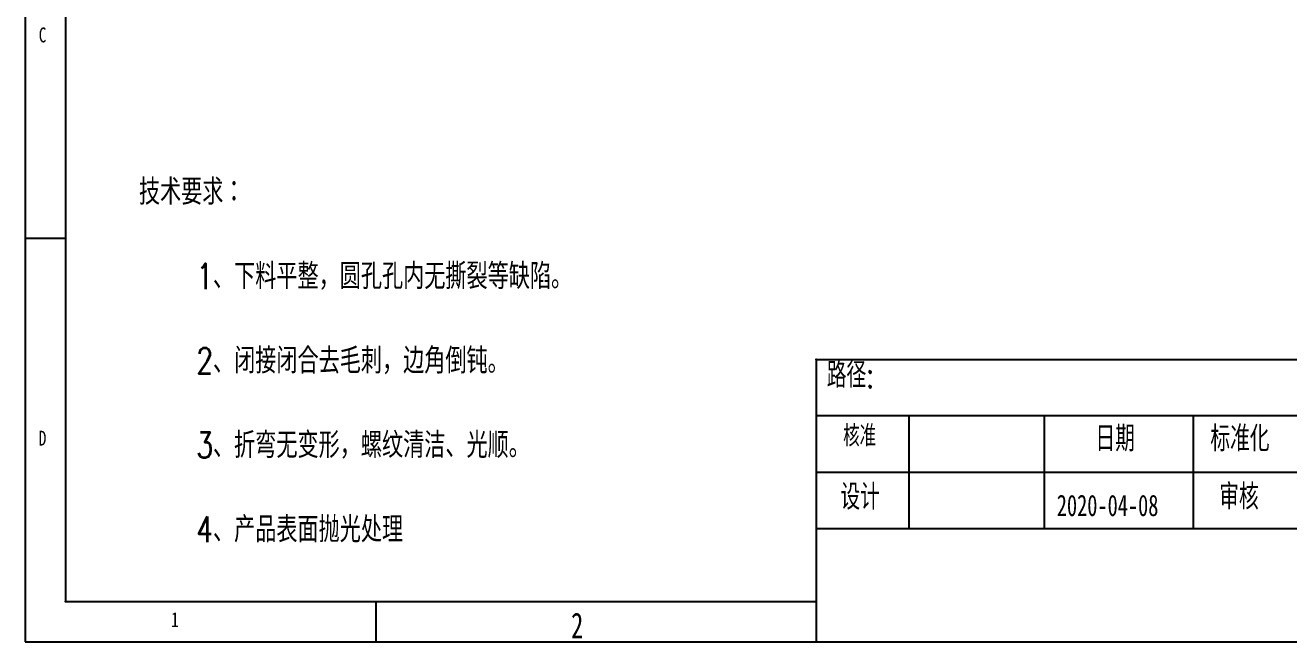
# Model space of a CAD drawing. Extents: x 5 to 292, y 5 to 205.
# Drawn here: x 5 to 161.6, y 5 to 81.4 of the extents above; entities that cross this region are included whole.
import ezdxf

# ---------------------------------------------------------------- set-up
doc = ezdxf.new("R2010")
doc.units = 0
doc.header["$PDSIZE"] = -1
doc.linetypes.add('SLD-实线', pattern=[0])
doc.layers.get('0').update_dxf_attribs({"linetype": 'CONTINUOUS'})
doc.layers.add('FORMAT', color=8, linetype='SLD-实线')
doc.layers.add('尺寸线', color=3, linetype='SLD-实线')
doc.styles.add('SLDTEXTSTYLE0', font='TXT', dxfattribs={"width": 0.7, "bigfont": 'bigfont'})
doc.styles.add('SLDTEXTSTYLE1', font='TXT', dxfattribs={"width": 0.7})
doc.styles.add('SLDTEXTSTYLE2', font='TXT', dxfattribs={"width": 0.75, "bigfont": 'bigfont'})
doc.styles.add('SLDTEXTSTYLE3', font='TXT', dxfattribs={"width": 0.75})

# ---------------------------------------------------------------- blocks, each defined once
blk = doc.blocks.new('工程图55')
at = {"color": 179, "linetype": 'SLD-实线'}
for p, q in [((5, 205), (5, 5)), ((10, 200), (10, 10)), ((10, 55), (5, 55)), ((10, 10), (103.06, 10)), ((48.5, 5), (48.5, 10)), ((5, 5), (292, 5))]:
    blk.add_line(p, q, dxfattribs=at)
blk = doc.blocks.new('SW_NOTE_1')
at = {"layer": '尺寸线', "color": 0, "char_height": 3.175, "attachment_point": 1, "style": 'SLDTEXTSTYLE2'}
for s, insert in [('\\M+18B5A术\\M+19776\\M+18B81\\M+18146', (0, 4.09)), ('1\\M+18141\\M+189BA\\M+197BF\\M+195BD\\M+190AE\\M+18143圆\\M+18D45\\M+18D45\\M+193E0\\M+19DD9\\M+19D99\\M+197F4\\M+19399\\M+1E39E\\M+1E89C\\M+18142', (7.14, -6.37)), ('2\\M+18141闭\\M+190DA闭\\M+18D87\\M+18B8E\\M+196D1\\M+18E68\\M+18143边\\M+18A70\\M+1937C钝\\M+18142', (7.14, -16.84)), ('3\\M+18141\\M+190DC\\M+19C5E\\M+19DD9变\\M+18C60\\M+18143\\M+19786纹\\M+190B4洁\\M+18141\\M+18CF5顺\\M+18142', (7.14, -27.31)), ('4\\M+18141产\\M+19569\\M+1955C\\M+196CA\\M+19D65\\M+18CF5处\\M+1979D', (7.14, -37.77))]:
    blk.add_mtext(s, dxfattribs=dict(at, insert=insert))

msp = doc.modelspace()

# ---------------------------------------------------------------- linework, layer by layer
at = {"color": 7, "linetype": 'SLD-实线'}
for p, q in [((103.06, 40), (292, 40)), ((103.06, 40), (103.06, 5)), ((192, 33), (103.06, 33)), ((114.55, 33), (114.55, 19)), ((131.32, 33), (131.32, 19)), ((149.79, 33), (149.79, 19)), ((192, 26), (103.06, 26)), ((192, 19), (103.06, 19))]:
    msp.add_line(p, q, dxfattribs=at)
at = {"layer": '尺寸线'}
for p in [(103.06, 40), (10, 10), (103.06, 10)]:
    msp.add_point(p, dxfattribs=at)

# ---------------------------------------------------------------- block references
at = {"color": 7, "linetype": 'CONTINUOUS'}
msp.add_blockref('工程图55', (0, 0), dxfattribs=at)
at = {"layer": '尺寸线'}
msp.add_blockref('SW_NOTE_1', (19.09, 58.28), dxfattribs=at)

# ---------------------------------------------------------------- texts
at = {"color": 7, "linetype": 'CONTINUOUS'}
for s, insert, char_height, attachment_point, style in [('C', (6.67, 81.17), 1.85, 1, 'SLDTEXTSTYLE3'), ('\\M+19848\\M+18C61:', (107.29, 39.66), 3.175, 2, 'SLDTEXTSTYLE0'), ('\\M+18A6A\\M+18F79', (108.44, 31.86), 2.6458, 2, 'SLDTEXTSTYLE0'), ('\\M+193FA\\M+18AFA', (140.12, 31.77), 3.175, 2, 'SLDTEXTSTYLE0'), ('标\\M+18F79\\M+189BB', (155.59, 31.77), 3.175, 2, 'SLDTEXTSTYLE0'), ('D', (6.67, 31.17), 1.85, 1, 'SLDTEXTSTYLE3'), ('设计', (108.51, 24.55), 3.175, 2, 'SLDTEXTSTYLE0'), ('审\\M+18A6A', (155.47, 24.57), 3.175, 2, 'SLDTEXTSTYLE0'), ('1', (23.08, 8.67), 1.85, 1, 'SLDTEXTSTYLE3'), ('2', (72.67, 8.61), 3.17, 1, 'SLDTEXTSTYLE1')]:
    msp.add_mtext(s, dxfattribs=dict(at, insert=insert, char_height=char_height, attachment_point=attachment_point, style=style))
at = {"layer": 'FORMAT', "insert": (139.18, 23.23), "char_height": 2.646, "attachment_point": 2, "style": 'SLDTEXTSTYLE1'}
msp.add_mtext('2020-04-08', dxfattribs=at)

doc.saveas('drawing.dxf')
